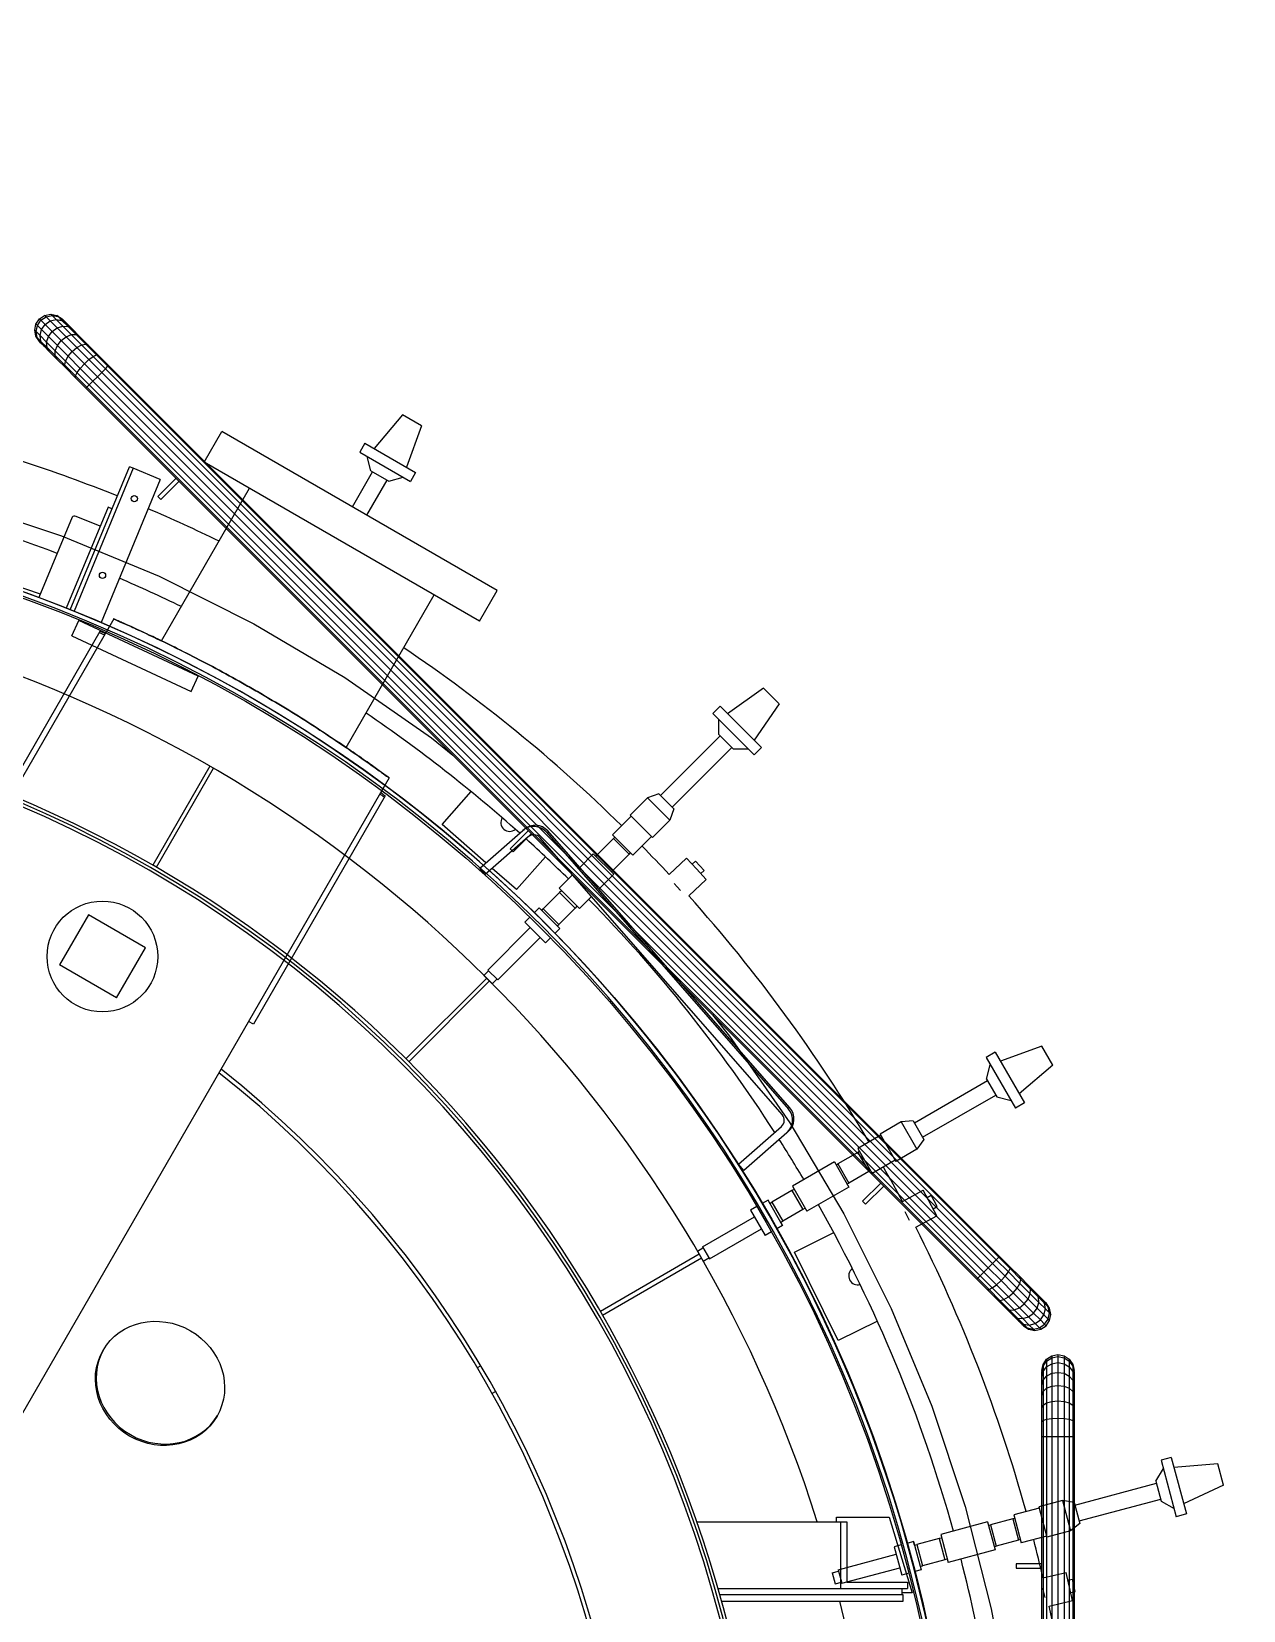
# Model space of a CAD drawing. Header units: metres. Extents: x 0 to 63075, y 0 to 44550.
# Drawn here: x 54203 to 54479.5, y 41718.5 to 42078.6 of the extents above; entities that cross this region are included whole.
import ezdxf

# ---------------------------------------------------------------- set-up
doc = ezdxf.new("R2010")
doc.units = ezdxf.units.M
doc.header["$LTSCALE"] = 75
for name, color, linetype in [('GSB', 7, 'Continuous'), ('ML6', 1, 'Continuous'), ('SDM', 7, 'Continuous'), ('SL1', 8, 'Continuous')]:
    doc.layers.add(name, color=color, linetype=linetype)
doc.styles.add('ROMANS', font='ROMANS.SHX')
doc.dimstyles.new('75___1-75', dxfattribs={"dimscale": 75, "dimtxt": 2.5, "dimasz": 2, "dimexe": 1.5, "dimexo": 1, "dimgap": 0.5, "dimtad": 1, "dimdec": 0, "dimzin": 12, "dimtxsty": 'ROMANS', "dimcen": 0, "dimclrd": 256, "dimclre": 256, "dimclrt": 3, "dimazin": 3, "dimtfac": 1, "dimtdec": 0, "dimtmove": 0, "dimatfit": 0, "dimfxl": 1, "dimlwd": -1, "dimlwe": -1, "dimarcsym": 0})

# ---------------------------------------------------------------- blocks, each defined once
blk = doc.blocks.new('A$C6bae614f')
at = {"layer": 'SL1'}
for p, q in [((375115.9, 54573.8), (375117.7, 54583.1)), ((375117.7, 54583.1), (375123, 54591)), ((375119.9, 54581), (375117.7, 54583.1)), ((375117.9, 54571.7), (375119.9, 54581)), ((375119.9, 54581), (375125.2, 54588.8)), ((375126.3, 54574.6), (375119.9, 54581)), ((375123, 54591), (375130.9, 54596.3)), ((375125.2, 54588.8), (375123, 54591)), ((375125.2, 54588.8), (375133.1, 54594.2)), ((375125.2, 54588.8), (375142.2, 54571.9)), ((375126.3, 54574.6), (375131.7, 54582.3)), ((375130.9, 54596.3), (375140.3, 54598.2)), ((375133.1, 54594.2), (375130.9, 54596.3)), ((375131.7, 54582.3), (375139.5, 54587.8)), ((375133.1, 54594.2), (375142.3, 54596.1)), ((375133.1, 54594.2), (375139.5, 54587.8)), ((375139.5, 54587.8), (375148.5, 54590)), ((375139.5, 54587.8), (375163.6, 54563.7)), ((375140.3, 54598.2), (375149.6, 54596.3)), ((375142.3, 54596.1), (375140.3, 54598.2)), ((375142.3, 54596.1), (375151.5, 54594.4)), ((375142.3, 54596.1), (375148.5, 54590)), ((375148.5, 54590), (375157.3, 54588.7)), ((375148.5, 54590), (375158.4, 54580.1)), ((375149.6, 54596.3), (375157.5, 54591)), ((375151.5, 54594.4), (375149.6, 54596.3)), ((375151.5, 54594.4), (375159.3, 54589.3)), ((375151.5, 54594.4), (375157.3, 54588.7)), ((375157.3, 54588.7), (375164.5, 54584)), ((375157.3, 54588.7), (375166.5, 54579.5)), ((375157.5, 54591), (375164.5, 54584)), ((375164.5, 54584), (375172.9, 54575.6)), ((375117.7, 54564.5), (375115.9, 54573.8)), ((375115.9, 54573.8), (375124.1, 54565.6)), ((375123, 54556.5), (375117.7, 54564.5)), ((375125.4, 54556.8), (375117.7, 54564.5)), ((375119.7, 54562.5), (375117.9, 54571.7)), ((375124.8, 54554.8), (375119.7, 54562.5)), ((375124.1, 54565.6), (375126.3, 54574.6)), ((375125.4, 54556.8), (375124.1, 54565.6)), ((375124.1, 54565.6), (375134, 54555.7)), ((375136.6, 54564.2), (375126.3, 54574.6)), ((375134, 54555.7), (375136.6, 54564.2)), ((375136.6, 54564.2), (375142.2, 54571.9)), ((375166.8, 54534.1), (375136.6, 54564.2)), ((375142.2, 54571.9), (375149.8, 54577.4)), ((375142.2, 54571.9), (375191.4, 54522.7)), ((375149.8, 54577.4), (375158.4, 54580.1)), ((375150.4, 54550.5), (375156.1, 54557.9)), ((375156.1, 54557.9), (375163.6, 54563.7)), ((375158.4, 54580.1), (375204.7, 54533.7)), ((375158.4, 54580.1), (375166.5, 54579.5)), ((375163.6, 54563.7), (375171.5, 54567)), ((375163.6, 54563.7), (375180, 54547.3)), ((375166.5, 54579.5), (375209.7, 54536.2)), ((375166.5, 54579.5), (375172.9, 54575.6)), ((375171.5, 54567), (375178.7, 54567.2)), ((375172.9, 54575.6), (375184.1, 54564.4)), ((375178.7, 54567.2), (375184.1, 54564.4)), ((375184.1, 54564.4), (376581.6, 53166.9)), ((375123, 54556.5), (375124.8, 54554.8)), ((375124.8, 54554.8), (375130, 54549.5)), ((375130, 54549.5), (375125.4, 54556.8)), ((375125.4, 54556.8), (375134.6, 54547.6)), ((375130, 54549.5), (375138.4, 54541.1)), ((375134, 54555.7), (375147.1, 54542.6)), ((375134.6, 54547.6), (375134, 54555.7)), ((375134.6, 54547.6), (375146.8, 54535.3)), ((375138.4, 54541.1), (375134.6, 54547.6)), ((375138.4, 54541.1), (375149.6, 54529.9)), ((375146.8, 54535.3), (375147.1, 54542.6)), ((375146.8, 54535.3), (375177.8, 54504.3)), ((375149.6, 54529.9), (375146.8, 54535.3)), ((375147.1, 54542.6), (375150.4, 54550.5)), ((375147.1, 54542.6), (375198.8, 54490.9)), ((375162.8, 54526.9), (375166.8, 54534.1)), ((375166.8, 54534.1), (375172.8, 54541.2)), ((375185.1, 54515.8), (375166.8, 54534.1)), ((375172.8, 54541.2), (375180, 54547.3)), ((375180, 54547.3), (375187.2, 54551.3)), ((375180, 54547.3), (375198.3, 54529)), ((375187.2, 54551.3), (375193.4, 54552.6)), ((375193.4, 54552.6), (375197.6, 54551)), ((375198.3, 54529), (375204.7, 54533.7)), ((375204.7, 54533.7), (375209.7, 54536.2)), ((375204.7, 54533.7), (376576.5, 53161.8)), ((375209.7, 54536.2), (375212.5, 54536.1)), ((375209.7, 54536.2), (375226.9, 54519)), ((375149.6, 54529.9), (375163, 54516.5)), ((375161.5, 54520.7), (375162.8, 54526.9)), ((375163, 54516.5), (375161.5, 54520.7)), ((375163, 54516.5), (375178, 54501.6)), ((375177.8, 54504.3), (375180.3, 54509.3)), ((375180.3, 54509.3), (375185.1, 54515.8)), ((375185.1, 54515.8), (375191.4, 54522.7)), ((375185.1, 54515.8), (375204.4, 54496.5)), ((375191.4, 54522.7), (375198.3, 54529)), ((375191.4, 54522.7), (375211, 54503.1)), ((375198.3, 54529), (375217.6, 54509.7)), ((375211, 54503.1), (375223.2, 54515.3)), ((375217.6, 54509.7), (376570.9, 53156.2)), ((375223.2, 54515.3), (375226.9, 54519)), ((375226.9, 54519), (375228.2, 54520.3)), ((375226.9, 54519), (376580.3, 53165.6)), ((375178, 54501.6), (375177.8, 54504.3)), ((375177.8, 54504.3), (375195, 54487.1)), ((375178, 54501.6), (375193.7, 54485.8)), ((375193.7, 54485.8), (375195, 54487.1)), ((376547.1, 53132.4), (375193.7, 54485.8)), ((375195, 54487.1), (375198.8, 54490.9)), ((375195, 54487.1), (376548.4, 53133.7)), ((375198.8, 54490.9), (375204.4, 54496.5)), ((375198.8, 54490.9), (376552.1, 53137.4)), ((375204.4, 54496.5), (375211, 54503.1)), ((375204.4, 54496.5), (376557.7, 53143)), ((375211, 54503.1), (376564.3, 53149.6)), ((375674.4, 54445.4), (375631.4, 54394.1)), ((375703.5, 54428.6), (375674.4, 54445.4)), ((375373.5, 54373.5), (375400.2, 54419.8)), ((375818.5, 54178.3), (375400.2, 54419.8)), ((375703.5, 54428.6), (375680.6, 54365.7)), ((375617.5, 54402.1), (375609.6, 54388.4)), ((375617.5, 54402.1), (375694.5, 54357.7)), ((375169.7, 54149.1), (375259.7, 54366.4)), ((375265.5, 54364), (375259.7, 54366.4)), ((375791.8, 54132), (375373.5, 54373.5)), ((375609.6, 54388.4), (375686.6, 54343.9)), ((375626.7, 54360.1), (375620.8, 54381.9)), ((375265.5, 54364), (375175.6, 54146.8)), ((375306.6, 54346.9), (375216.7, 54129.8)), ((375306.6, 54346.9), (375265.5, 54364)), ((375330.7, 54348.9), (375303, 54321.2)), ((375307.5, 54316.8), (375335.1, 54344.4)), ((375598.4, 54305.3), (375629.1, 54358.7)), ((375620.2, 54292.7), (375651.1, 54346)), ((375626.7, 54360.1), (375653.6, 54344.6)), ((375653.6, 54344.6), (375675.4, 54350.4)), ((375694.5, 54357.7), (375686.6, 54343.9)), ((375303, 54321.2), (375307.5, 54316.8)), ((375308.4, 54101.9), (375442.3, 54333.8)), ((375004.3, 54312.1), (375156.7, 54261.4)), ((375227.3, 54304.9), (375163.8, 54151.5)), ((375233.2, 54302.5), (375227.3, 54304.9)), ((375172.9, 54289.6), (375122.3, 54167.5)), ((375215.3, 54275.9), (375178.9, 54291)), ((375156.7, 54261.4), (375305.1, 54199.9)), ((375124.6, 54173), (374992.1, 54218)), ((375305.1, 54199.9), (375448.7, 54128)), ((375791.8, 54132), (375818.5, 54178.3)), ((375169.7, 54149.3), (375175.6, 54146.8)), ((375589, 53939.9), (375722.9, 54171.8)), ((375235.9, 54135.2), (373486.8, 51105.9)), ((375172.4, 54109.7), (375183.1, 54132.7)), ((375175.6, 54146.8), (375216.7, 54129.8)), ((375364.4, 54048.2), (375183.1, 54132.7)), ((375448.7, 54128), (375586.9, 54046)), ((375015, 53769.6), (375215.2, 54116.4)), ((375172.4, 54109.7), (375353.7, 54025.2)), ((375353.7, 54025.2), (375364.4, 54048.2)), ((375586.9, 54046), (375718.8, 53954.4)), ((376223.2, 54029.8), (376168.4, 53991.3)), ((376247, 54006), (376223.2, 54029.8)), ((376247, 54006), (376208.6, 53951.2)), ((376157.1, 54002.7), (376145.9, 53991.5)), ((376145.9, 53991.5), (376208.7, 53928.6)), ((376155, 53959.8), (376155, 53982.3)), ((376157.1, 54002.7), (376188.5, 53971.3)), ((376066.6, 53867), (376157.1, 53957.8)), ((376155, 53959.8), (376177, 53937.8)), ((376188.5, 53971.3), (376219.9, 53939.8)), ((375718.8, 53954.4), (375751.3, 53928.2)), ((376084.2, 53849.4), (376175, 53939.8)), ((376177, 53937.8), (376199.6, 53937.8)), ((376219.9, 53939.8), (376208.7, 53928.6)), ((375381.9, 53911.5), (375295.2, 53761.3)), ((375654.2, 53893.7), (373905.1, 50864.4)), ((375300.7, 53758.1), (375387.4, 53908.3)), ((375648.2, 53866.4), (375448, 53519.6)), ((375734.9, 53822.9), (375778.8, 53872.9)), ((376046.8, 53863.3), (376020.5, 53837.1)), ((376063.9, 53869.7), (376046.8, 53863.3)), ((376046.8, 53863.3), (376080.5, 53829.5)), ((376063.9, 53869.7), (376087, 53846.6)), ((376087, 53846.6), (376080.5, 53829.5)), ((375801.3, 53764.7), (375734.9, 53822.9)), ((375791.9, 53756.5), (375857.3, 53813.7)), ((375865.9, 53813.6), (375838.3, 53785.9)), ((375857.3, 53813.7), (375859.5, 53815.5)), ((376021.9, 53835.8), (375993.5, 53807.4)), ((376020.5, 53837.1), (376037.4, 53820.2)), ((376037.4, 53820.2), (376054.3, 53803.3)), ((376080.5, 53829.5), (376054.3, 53803.3)), ((375865.7, 53804.1), (375800.3, 53746.9)), ((375842.8, 53781.5), (375870.4, 53809.1)), ((376251.5, 53382.3), (375883.6, 53802.9)), ((375893.2, 53811.3), (376261, 53390.6)), ((376263.1, 53392.5), (375895.3, 53813.1)), ((375995.1, 53801.5), (375970.4, 53776.7)), ((375993.5, 53807.4), (376024.6, 53776.3)), ((375997.4, 53803.5), (375995.1, 53801.5)), ((375995.1, 53801.5), (376018.7, 53777.9)), ((376053, 53804.6), (376024.6, 53776.3)), ((375838.3, 53785.9), (375842.8, 53781.5)), ((375891.6, 53774), (375847.7, 53724)), ((375964.5, 53778.4), (375943.8, 53757.7)), ((375964.5, 53778.4), (375995.6, 53747.3)), ((375968.4, 53774.5), (375970.4, 53776.7)), ((375970.4, 53776.7), (375982.2, 53764.9)), ((376018.7, 53777.9), (375994, 53753.1)), ((376020.7, 53780.2), (376018.7, 53777.9)), ((376079.7, 53747.1), (376106, 53771.7)), ((376121, 53755.6), (376106, 53771.7)), ((376114.4, 53762.7), (376119.5, 53767.4)), ((376126.1, 53760.4), (376119.5, 53767.4)), ((375800.3, 53746.9), (375791.9, 53756.5)), ((375847.7, 53724), (375810.9, 53756.2)), ((375932.8, 53746.7), (375912.4, 53726.3)), ((375995.6, 53747.3), (375972.8, 53724.5)), ((375982.2, 53764.9), (375994, 53753.1)), ((375991.7, 53751.2), (375994, 53753.1)), ((376136, 53739.5), (376121, 53755.6)), ((376132.7, 53753.3), (376126.1, 53760.4)), ((376127.6, 53748.5), (376132.7, 53753.3)), ((375913.2, 53719.6), (375888.4, 53694.8)), ((375912.4, 53726.3), (375943.5, 53695.2)), ((375916.3, 53722.4), (375913.2, 53719.6)), ((375913.2, 53719.6), (375925, 53707.8)), ((376087.2, 53733.2), (376091.8, 53728.3)), ((376091.8, 53728.3), (376097.1, 53722.5)), ((376109.4, 53714.7), (376136, 53739.5)), ((375882, 53696.3), (375874.9, 53689.1)), ((375882, 53696.3), (375874.9, 53689.1)), ((375913.5, 53664.8), (375882, 53696.3)), ((375886.1, 53692.2), (375882, 53696.3)), ((375886.1, 53692.2), (375888.4, 53694.8)), ((375888.4, 53694.8), (375912.1, 53671.2)), ((375936.8, 53696), (375912.1, 53671.2)), ((375925, 53707.8), (375936.8, 53696)), ((375939.6, 53699.1), (375936.8, 53696)), ((375961.8, 53713.5), (375943.5, 53695.2)), ((375197.4, 53685.5), (375153.7, 53609.9)), ((375284, 53635.5), (375197.4, 53685.5)), ((375868.2, 53682.4), (375860.5, 53674.7)), ((375868.2, 53682.4), (375860.5, 53674.7)), ((375860.5, 53674.7), (375891.9, 53643.2)), ((375909.4, 53668.9), (375912.1, 53671.2)), ((375804.1, 53601.9), (375868.7, 53666.5)), ((375819.2, 53586.9), (375883.7, 53651.4)), ((375899.6, 53650.9), (375891.9, 53643.2)), ((375899.6, 53650.9), (375891.9, 53643.2)), ((375913.5, 53664.8), (375906.3, 53657.7)), ((375913.5, 53664.8), (375906.3, 53657.7)), ((375909.4, 53668.9), (375913.5, 53664.8)), ((375240.3, 53559.9), (375284, 53635.5)), ((375240.3, 53559.9), (375153.7, 53609.9)), ((375798.4, 53593.5), (375805.4, 53600.6)), ((375804.1, 53601.9), (375819.2, 53586.9)), ((375802.5, 53589.8), (375679.8, 53467.1)), ((375684.3, 53462.6), (375807, 53585.3)), ((375798.4, 53593.5), (375810.7, 53581.2)), ((375810.7, 53581.2), (375817.8, 53588.2)), ((376145.5, 53534), (376171.6, 53501.6)), ((375448, 53519.6), (375440.6, 53523.8)), ((376171.6, 53501.6), (376263.2, 53369.6)), ((376645.8, 53486.3), (376582.9, 53463.3)), ((376662.6, 53457.2), (376645.8, 53486.3)), ((376574.9, 53477.2), (376561.2, 53469.3)), ((376561.2, 53469.3), (376605.6, 53392.3)), ((376561.8, 53436.3), (376567.6, 53458.1)), ((376574.9, 53477.2), (376619.3, 53400.2)), ((376662.6, 53457.2), (376611.3, 53414.1)), ((376452.4, 53369.6), (376563.2, 53433.9)), ((376561.8, 53436.3), (376577.3, 53409.4)), ((376464.8, 53348), (376575.9, 53411.9)), ((376577.3, 53409.4), (376599.1, 53403.6)), ((376619.3, 53400.2), (376605.6, 53392.3)), ((376184.9, 53307.2), (376250.3, 53364.4)), ((376263.2, 53369.6), (376345.2, 53231.5)), ((376432.2, 53371.1), (376400.1, 53352.6)), ((376450.4, 53372.9), (376432.2, 53371.1)), ((376432.2, 53371.1), (376456.1, 53329.8)), ((376450.4, 53372.9), (376466.8, 53344.7)), ((376258.6, 53354.8), (376193.2, 53297.6)), ((376260.7, 53356.6), (376258.6, 53354.8)), ((376401.1, 53351), (376366.3, 53330.9)), ((376400.1, 53352.6), (376424, 53311.2)), ((376466.8, 53344.7), (376456.1, 53329.8)), ((376330.8, 53310.4), (376267, 53273.6)), ((376330.8, 53310.4), (376352.8, 53272.3)), ((376366.4, 53324.8), (376336, 53307.3)), ((376366.3, 53330.9), (376388.3, 53292.8)), ((376369.1, 53326.1), (376366.4, 53324.8)), ((376366.4, 53324.8), (376383.1, 53295.9)), ((376423.1, 53312.9), (376388.3, 53292.8)), ((376456.1, 53329.8), (376424, 53311.2)), ((376193.2, 53297.6), (376184.9, 53307.2)), ((376333.5, 53305.6), (376336, 53307.3)), ((376336, 53307.3), (376352.7, 53278.4)), ((376383.1, 53295.9), (376352.7, 53278.4)), ((376385.5, 53297.6), (376383.1, 53295.9)), ((376266, 53266.9), (376235.7, 53249.4)), ((376269.8, 53268.8), (376266, 53266.9)), ((376266, 53266.9), (376282.7, 53238)), ((376267, 53273.6), (376289, 53235.5)), ((376352.8, 53272.3), (376289, 53235.5)), ((376350, 53277.1), (376352.7, 53278.4)), ((376401.2, 53278.3), (376373.5, 53250.7)), ((376378, 53246.2), (376405.7, 53273.8)), ((376434, 53250.4), (376465.7, 53267.3)), ((376486.4, 53228.5), (376465.7, 53267.3)), ((376212.9, 53242.6), (376203.5, 53237.2)), ((376212.9, 53242.6), (376203.5, 53237.2)), ((376229.9, 53252.4), (376221.1, 53247.4)), ((376229.9, 53252.4), (376221.1, 53247.4)), ((376252.1, 53213.9), (376229.9, 53252.4)), ((376232.8, 53247.5), (376229.9, 53252.4)), ((376232.8, 53247.5), (376235.7, 53249.4)), ((376235.7, 53249.4), (376252.4, 53220.5)), ((376286.2, 53240.2), (376282.7, 53238)), ((376373.5, 53250.7), (376378, 53246.2)), ((376471.5, 53256.4), (376477.7, 53259.7)), ((376486.8, 53242.6), (376477.7, 53259.7)), ((376480.6, 53239.4), (376486.8, 53242.6)), ((376130.2, 53181.5), (376209.3, 53227.2)), ((376203.5, 53237.2), (376225.7, 53198.7)), ((376249.3, 53218.9), (376252.4, 53220.5)), ((376249.3, 53218.9), (376252.1, 53213.9)), ((376282.7, 53238), (376252.4, 53220.5)), ((376345.2, 53231.5), (376417.1, 53087.9)), ((376437.6, 53235), (376444.5, 53222.2)), ((376454.3, 53211.4), (376486.4, 53228.5)), ((376140.8, 53163), (376219.9, 53208.7)), ((376235.2, 53204.1), (376225.7, 53198.7)), ((376235.2, 53204.1), (376225.7, 53198.7)), ((376252.1, 53213.9), (376243.4, 53208.9)), ((376252.1, 53213.9), (376243.4, 53208.9)), ((376270, 53173.6), (376329.7, 53203)), ((376125.5, 53170.2), (375975.3, 53083.4)), ((376122.5, 53174.8), (376131.1, 53179.8)), ((376122.5, 53174.8), (376131.2, 53159.7)), ((376130.2, 53181.5), (376140.8, 53163)), ((376336.3, 53039), (376270, 53173.6)), ((376580.3, 53165.6), (376581.6, 53166.9)), ((376597.3, 53151.2), (376581.6, 53166.9)), ((375978.5, 53077.9), (376128.7, 53164.7)), ((376131.2, 53159.7), (376139.9, 53164.7)), ((376548.4, 53133.7), (376557.7, 53143)), ((376557.7, 53143), (376564.3, 53149.6)), ((376577, 53123.8), (376557.7, 53143)), ((376564.3, 53149.6), (376580.3, 53165.6)), ((376583.9, 53130.1), (376564.3, 53149.6)), ((376590.2, 53137), (376570.9, 53156.2)), ((376595, 53143.4), (376576.5, 53161.8)), ((376597.5, 53148.4), (376580.3, 53165.6)), ((376590.2, 53137), (376595, 53143.4)), ((376595, 53143.4), (376597.5, 53148.4)), ((376595, 53143.4), (376612.5, 53125.9)), ((376597.5, 53148.4), (376597.3, 53151.2)), ((376597.3, 53151.2), (376612.3, 53136.2)), ((376597.5, 53148.4), (376613.8, 53132)), ((376547.1, 53132.4), (376548.4, 53133.7)), ((376547.1, 53132.4), (376562.8, 53116.6)), ((376565.6, 53116.5), (376548.4, 53133.7)), ((376570.6, 53119), (376552.1, 53137.4)), ((376565.6, 53116.5), (376570.6, 53119)), ((376570.6, 53119), (376577, 53123.8)), ((376570.6, 53119), (376588.1, 53101.5)), ((376577, 53123.8), (376583.9, 53130.1)), ((376595.3, 53105.4), (376577, 53123.8)), ((376583.9, 53130.1), (376590.2, 53137)), ((376583.9, 53130.1), (376602.5, 53111.5)), ((376590.2, 53137), (376625, 53102.2)), ((376602.5, 53111.5), (376608.5, 53118.6)), ((376608.5, 53118.6), (376612.5, 53125.9)), ((376613.8, 53132), (376612.3, 53136.2)), ((376612.3, 53136.2), (376625.7, 53122.8)), ((376612.5, 53125.9), (376613.8, 53132)), ((376612.5, 53125.9), (376628.2, 53110.1)), ((376613.8, 53132), (376649.9, 53095.9)), ((376628.5, 53117.4), (376625.7, 53122.8)), ((376625.7, 53122.8), (376636.9, 53111.6)), ((376562.8, 53116.6), (376565.6, 53116.5)), ((376562.8, 53116.6), (376577.8, 53101.7)), ((376565.6, 53116.5), (376581.9, 53100.2)), ((376577.8, 53101.7), (376581.9, 53100.2)), ((376577.8, 53101.7), (376591.2, 53088.3)), ((376581.9, 53100.2), (376588.1, 53101.5)), ((376581.9, 53100.2), (376618, 53064)), ((376588.1, 53101.5), (376595.3, 53105.4)), ((376588.1, 53101.5), (376617, 53072.6)), ((376595.3, 53105.4), (376602.5, 53111.5)), ((376625.5, 53075.3), (376595.3, 53105.4)), ((376602.5, 53111.5), (376619.2, 53094.8)), ((376611.8, 53089), (376619.2, 53094.8)), ((376619.2, 53094.8), (376625, 53102.2)), ((376619.2, 53094.8), (376633.1, 53080.9)), ((376625, 53102.2), (376628.2, 53110.1)), ((376625, 53102.2), (376655.4, 53071.8)), ((376628.2, 53110.1), (376628.5, 53117.4)), ((376628.2, 53110.1), (376641.4, 53097)), ((376636.9, 53111.6), (376650.5, 53097.9)), ((376640.7, 53105.1), (376636.9, 53111.6)), ((376638.7, 53088.5), (376641.4, 53097)), ((376641.4, 53097), (376640.7, 53105.1)), ((376641.4, 53097), (376651.2, 53087.1)), ((376649.9, 53095.9), (376645.3, 53103.2)), ((376651.2, 53087.1), (376649.9, 53095.9)), ((376649.9, 53095.9), (376655.6, 53090.2)), ((376655.6, 53090.2), (376650.5, 53097.9)), ((376650.5, 53097.9), (376652.3, 53096.2)), ((376657.6, 53088.3), (376652.3, 53096.2)), ((376417.1, 53087.9), (376478.5, 52939.5)), ((376591.2, 53088.3), (376596.6, 53085.5)), ((376591.2, 53088.3), (376610.8, 53068.7)), ((376596.6, 53085.5), (376603.8, 53085.7)), ((376602.4, 53077.1), (376608.8, 53073.2)), ((376603.8, 53085.7), (376611.8, 53089)), ((376608.8, 53073.2), (376617, 53072.6)), ((376617, 53072.6), (376625.5, 53075.3)), ((376617, 53072.6), (376626.8, 53062.7)), ((376625.5, 53075.3), (376633.1, 53080.9)), ((376635.8, 53065), (376625.5, 53075.3)), ((376633.1, 53080.9), (376638.7, 53088.5)), ((376633.1, 53080.9), (376643.6, 53070.4)), ((376635.8, 53065), (376643.6, 53070.4)), ((376643.6, 53070.4), (376649, 53078.2)), ((376643.6, 53070.4), (376650.1, 53063.9)), ((376649, 53078.2), (376651.2, 53087.1)), ((376650.1, 53063.9), (376655.4, 53071.8)), ((376651.2, 53087.1), (376657.4, 53081)), ((376655.4, 53071.8), (376657.4, 53081)), ((376655.4, 53071.8), (376657.6, 53069.6)), ((376657.4, 53081), (376655.6, 53090.2)), ((376655.6, 53090.2), (376657.6, 53088.3)), ((376657.4, 53081), (376659.4, 53078.9)), ((376659.4, 53078.9), (376657.6, 53088.3)), ((376657.6, 53069.6), (376659.4, 53078.9)), ((376396, 53068.5), (376336.3, 53039)), ((376610.8, 53068.7), (376616, 53063.4)), ((376610.8, 53068.7), (376618, 53064)), ((376616, 53063.4), (376623.8, 53058.3)), ((376616, 53063.4), (376617.8, 53061.7)), ((376617.8, 53061.7), (376625.7, 53056.4)), ((376618, 53064), (376626.8, 53062.7)), ((376618, 53064), (376623.8, 53058.3)), ((376623.8, 53058.3), (376633, 53056.6)), ((376623.8, 53058.3), (376625.7, 53056.4)), ((376625.7, 53056.4), (376635, 53054.5)), ((376626.8, 53062.7), (376635.8, 53065)), ((376626.8, 53062.7), (376633, 53056.6)), ((376633, 53056.6), (376642.2, 53058.6)), ((376633, 53056.6), (376635, 53054.5)), ((376635, 53054.5), (376644.4, 53056.4)), ((376644.4, 53056.4), (376635.8, 53065)), ((376642.2, 53058.6), (376650.1, 53063.9)), ((376644.4, 53056.4), (376652.3, 53061.7)), ((376650.1, 53063.9), (376652.3, 53061.7)), ((376652.3, 53061.7), (376657.6, 53069.6)), ((375793.5, 53000.8), (375788, 52997.6)), ((376646, 52993.6), (376647.8, 53002.9)), ((376646, 52991.1), (376647.8, 53000.2)), ((376647.8, 53002.9), (376647.8, 51816.8)), ((376647.8, 53002.9), (376653.1, 53010.8)), ((376647.8, 53000.2), (376653.1, 53007.9)), ((376647.8, 52992.1), (376653.1, 52999.2)), ((376653.1, 53010.8), (376661.1, 53016.1)), ((376653.1, 53007.9), (376661.1, 53013)), ((376653.1, 53010.8), (376653.1, 51816.8)), ((376653.1, 52999.2), (376661.1, 53004)), ((376661.1, 53016.1), (376661, 51816.8)), ((376661.1, 53016.1), (376670.4, 53018)), ((376661.1, 53013), (376670.4, 53014.8)), ((376661.1, 53004), (376670.4, 53005.6)), ((376670.4, 53018), (376679.7, 53016.1)), ((376670.4, 53018), (376670.4, 51816.8)), ((376670.4, 53014.8), (376679.7, 53013)), ((376670.4, 53005.6), (376679.7, 53004)), ((376679.7, 53016.1), (376687.6, 53010.8)), ((376679.7, 53016.1), (376679.7, 51816.8)), ((376679.7, 53013), (376687.6, 53007.9)), ((376679.7, 53004), (376687.6, 52999.2)), ((376687.6, 53010.8), (376692.9, 53002.9)), ((376687.6, 53007.9), (376687.6, 53010.8)), ((376687.6, 53007.9), (376692.9, 53000.2)), ((376687.6, 53007.9), (376687.6, 51816.8)), ((376687.6, 52999.2), (376692.9, 52992.1)), ((376692.9, 53002.9), (376694.8, 52993.6)), ((376692.9, 53000.2), (376692.9, 53002.9)), ((376692.9, 53000.2), (376692.9, 51816.8)), ((376692.9, 53000.2), (376694.8, 52991.1)), ((376646, 52993.6), (376646, 52991.1)), ((376646, 52983.7), (376647.8, 52992.1)), ((376646, 51816.8), (376646, 52991.1)), ((376646, 52971.8), (376647.8, 52979.1)), ((376647.8, 52979.1), (376653.1, 52985.2)), ((376653.1, 52985.2), (376661.1, 52989.4)), ((376661.1, 52989.4), (376670.4, 52990.8)), ((376670.4, 52990.8), (376679.7, 52989.4)), ((376679.7, 52989.4), (376687.6, 52985.2)), ((376687.6, 52985.2), (376692.9, 52979.1)), ((376692.9, 52992.1), (376694.8, 52983.7)), ((376692.9, 52979.1), (376694.8, 52971.8)), ((376694.8, 52991.1), (376694.8, 52993.6)), ((376694.8, 52991.1), (376694.8, 51816.8)), ((375810.5, 52958.6), (375816, 52961.8)), ((376646, 52955.9), (376647.8, 52961.7)), ((376647.8, 52961.7), (376653.1, 52966.7)), ((376653.1, 52966.7), (376661.1, 52970)), ((376661.1, 52970), (376670.4, 52971.1)), ((376670.4, 52971.1), (376679.7, 52970)), ((376679.7, 52970), (376687.6, 52966.7)), ((376687.6, 52966.7), (376692.9, 52961.7)), ((376692.9, 52961.7), (376694.8, 52955.9)), ((376478.5, 52939.5), (376529.2, 52787.1)), ((376646, 52937), (376647.8, 52941)), ((376647.8, 52941), (376653.1, 52944.4)), ((376653.1, 52944.4), (376661.1, 52946.7)), ((376661.1, 52946.7), (376670.4, 52947.5)), ((376670.4, 52947.5), (376679.7, 52946.7)), ((376679.7, 52946.7), (376687.6, 52944.4)), ((376687.6, 52944.4), (376692.9, 52941)), ((376692.9, 52941), (376694.8, 52937)), ((376646, 52915.8), (376647.8, 52917.9)), ((376647.8, 52917.9), (376653.1, 52919.7)), ((376653.1, 52919.7), (376661.1, 52920.8)), ((376661.1, 52920.8), (376670.4, 52921.2)), ((376670.4, 52921.2), (376679.7, 52920.8)), ((376679.7, 52920.8), (376687.6, 52919.7)), ((376687.6, 52919.7), (376692.9, 52917.9)), ((376692.9, 52917.9), (376694.8, 52915.8)), ((376646, 52893.6), (376694.8, 52893.6)), ((376842.4, 52861.6), (376827.1, 52857.5)), ((376827.1, 52857.5), (376850.1, 52771.6)), ((376842.4, 52861.6), (376865.4, 52775.7)), ((376819.2, 52825.4), (376830.5, 52844.9)), ((376913.3, 52851.9), (376846.6, 52846.1)), ((376922, 52819.5), (376913.3, 52851.9)), ((376696.2, 52789.3), (376819.9, 52822.7)), ((376819.2, 52825.4), (376827.3, 52795.4)), ((376922, 52819.5), (376861.3, 52791.2)), ((376529.2, 52787.1), (376569, 52631.4)), ((376641.9, 52784.6), (376603.1, 52774.2)), ((376677.2, 52796), (376641.4, 52786.4)), ((376641.4, 52786.4), (376653.7, 52740.3)), ((376677.2, 52796), (376689.6, 52749.9)), ((376695.2, 52793), (376677.2, 52796)), ((376695.2, 52793), (376703.7, 52761.5)), ((376702.7, 52765.2), (376826.5, 52798.1)), ((376827.3, 52795.4), (376846.8, 52784.1)), ((376121.9, 52764), (376349.6, 52764)), ((376333.7, 52771.1), (376413.7, 52771.1)), ((376333.7, 52764), (376333.7, 52771.1)), ((376340, 52764), (376340, 52662.4)), ((376349.6, 52764), (376349.6, 52672)), ((376413.7, 52771.1), (376448.7, 52656.1)), ((376563.5, 52763.6), (376492.3, 52744.5)), ((376563.5, 52763.6), (376574.9, 52721.1)), ((376564.9, 52758.3), (376567.8, 52759.2)), ((376601.6, 52768.3), (376567.8, 52759.2)), ((376567.8, 52759.2), (376576.4, 52727)), ((376604.5, 52768.9), (376601.6, 52768.3)), ((376601.6, 52768.3), (376610.2, 52736)), ((376603.1, 52774.2), (376614.5, 52731.7)), ((376703.7, 52761.5), (376689.6, 52749.9)), ((376865.4, 52775.7), (376850.1, 52771.6)), ((376489.7, 52738.3), (376455.8, 52729.3)), ((376493.8, 52739.2), (376489.7, 52738.3)), ((376489.7, 52738.3), (376498.3, 52706.1)), ((376492.3, 52744.5), (376503.7, 52702)), ((376610.2, 52736), (376576.4, 52727)), ((376613.1, 52737), (376610.2, 52736)), ((376653.3, 52742.1), (376614.5, 52731.7)), ((376689.6, 52749.9), (376653.7, 52740.3)), ((376336.4, 52691), (376424.6, 52714.6)), ((376432.1, 52728.6), (376421.6, 52725.8)), ((376432.1, 52728.6), (376421.6, 52725.8)), ((376421.6, 52725.8), (376433.1, 52682.8)), ((376451, 52733.7), (376441.3, 52731.1)), ((376451, 52733.7), (376441.3, 52731.1)), ((376451, 52733.7), (376462.5, 52690.7)), ((376452.5, 52728.2), (376451, 52733.7)), ((376452.5, 52728.2), (376455.8, 52729.3)), ((376455.8, 52729.3), (376464.5, 52697)), ((376574.9, 52721.1), (376503.7, 52702)), ((376573.5, 52726.4), (376576.4, 52727)), ((376327.2, 52686.5), (376336.8, 52689.1)), ((376327.2, 52686.5), (376331.7, 52669.7)), ((376336.4, 52691), (376341.9, 52670.4)), ((376341.9, 52670.4), (376430.1, 52694)), ((376462.5, 52690.7), (376452.8, 52688.1)), ((376462.5, 52690.7), (376452.8, 52688.1)), ((376461.1, 52696.3), (376464.5, 52697)), ((376461.1, 52696.3), (376462.5, 52690.7)), ((376498.3, 52706.1), (376464.5, 52697)), ((376502.3, 52707.3), (376498.3, 52706.1)), ((376606.9, 52699.9), (376606.9, 52693.6)), ((376646, 52699.9), (376606.9, 52699.9)), ((376606.9, 52693.6), (376646, 52693.6)), ((376647.6, 52678.9), (376682.7, 52687)), ((376692.6, 52644.2), (376682.7, 52687)), ((376154.1, 52662.4), (376441.6, 52662.4)), ((376331.7, 52669.7), (376341.4, 52672.2)), ((376349.6, 52672), (376441.6, 52672)), ((376433, 52662.4), (376433, 52652.9)), ((376443.6, 52685.7), (376433.1, 52682.8)), ((376443.6, 52685.7), (376433.1, 52682.8)), ((376441.6, 52672), (376441.6, 52662.4)), ((376647.1, 52663.1), (376650.4, 52648.9)), ((376685.4, 52675), (376692.3, 52676.6)), ((376694.4, 52667.2), (376692.3, 52676.6)), ((376696.6, 52657.8), (376694.4, 52667.2)), ((376435.4, 52652.9), (376156.8, 52652.9)), ((376159.4, 52643.4), (376435.4, 52643.4)), ((376448.7, 52656.1), (376433, 52656.1)), ((376435.4, 52643.4), (376435.4, 52652.9)), ((376657.1, 52635.9), (376692.6, 52644.2)), ((376689.8, 52656.2), (376696.6, 52657.8)), ((376569, 52631.4), (376597.5, 52473.4))]:
    blk.add_line(p, q, dxfattribs=at)
for centre, radius in [((375267.1, 54318), 4.76), ((374370.4, 52153.2), 2150), ((374370.4, 52153.2), 2140.5), ((375218.8, 54201.3), 4.76), ((375218.7, 53622.5), 84.1)]:
    blk.add_circle(centre, radius, dxfattribs=at)
for centre, radius, start, end in [((374370.4, 52153.2), 2337.1, 68.1208, 71.9194), ((374370.4, 52153.2), 2150, 350.9962, 178.8135), ((374370.4, 52153.2), 2222.8, 69.4626, 74.4311), ((374370.4, 52153.2), 2337.1, 63.9728, 66.8754), ((374370.4, 52153.2), 2143.5, 350.9687, 75.5738), ((374370.4, 52153.2), 2222.8, 64.1775, 66.8434), ((374370.4, 52153.2), 2028.5, 17.5242, 72.754), ((374370.4, 52153.2), 2337.1, 45.5375, 56.0235), ((374370.4, 52153.2), 1855, 311.9258, 226.0971), ((374370.4, 52153.2), 1850, 0.0718, 89.9244), ((374370.4, 52153.2), 1845.2, 0.072, 89.9242), ((374370.4, 52153.2), 2222.8, 48.174, 55.8187), ((374540.9, 52384.6), 1875.3, 53.5826, 53.7997), ((375837.5, 53826), 13.5, 148.0867, 309.4096), ((374370.4, 52153.2), 1656.3, 68.3819, 51.6144), ((374370.4, 52153.2), 1650, 68.4144, 51.5819), ((374370.4, 52153.2), 2222.8, 45.5651, 47.8443), ((374370.4, 52153.2), 2337.1, 42.9982, 44.4588), ((374370.4, 52153.2), 2222.8, 32.7407, 44.4311), ((374370.4, 52153.2), 2337.1, 30.5375, 41.9195), ((374370.4, 52153.2), 2222.8, 30.5651, 32.4096), ((374370.4, 52153.2), 2337.1, 27.9982, 29.4588), ((374370.4, 52153.2), 2222.8, 15.5651, 29.4311), ((374370.4, 52153.2), 2337.1, 15.5375, 26.9195), ((376365.9, 53137.3), 13.5, 125.5857, 286.9106), ((374370.4, 52153.2), 2337.1, 12.9982, 14.4588), ((374370.4, 52153.2), 2222.8, 9.4626, 14.4311), ((374370.4, 52153.2), 2028.5, 350.4522, 13.9828), ((374370.4, 52153.2), 2337.1, 8.1208, 11.9195)]:
    blk.add_arc(centre, radius, start, end, dxfattribs=at)
for centre, major_axis, ratio, start_param, end_param in [((375177.5, 54287.7), (-4.62, 1.91), 0.707107, 4.712389, 6.283185), ((374585.5, 52525.8), (1598.8, -923.1), 0.92388, 1.701982, 1.706628), ((374586.7, 52527.9), (1598.8, -923.1), 0.92388, 1.701982, 1.706628), ((374585.5, 52525.8), (1598.8, -923.1), 0.92388, 1.434965, 1.43961), ((374586.7, 52527.9), (1598.8, -923.1), 0.92388, 1.434965, 1.43961), ((375874.1, 53794.6), (-16.7, 19.1), 0.999901, 4.712389, 6.283185), ((375876.2, 53796.4), (-16.7, 19.1), 0.999901, 4.712389, 6.283185), ((375874.1, 53794.6), (-8.36, 9.56), 0.999901, 4.712389, 6.283185), ((376241.9, 53373.9), (8.36, -9.56), 0.999901, 0, 1.570796), ((376241.9, 53373.9), (16.7, -19.1), 0.999901, 0, 1.570796), ((376244, 53375.8), (16.7, -19.1), 0.999901, 0, 1.570796), ((375307.4, 52976.2), (86.6, -50), 0.92388, 3.154744, 6.270034)]:
    blk.add_ellipse(centre, major_axis=major_axis, ratio=ratio, start_param=start_param, end_param=end_param, dxfattribs=at)
blk.add_ellipse((375306.2, 52974.1), major_axis=(86.6, -50), ratio=0.92388, dxfattribs=at)
for points, knots in [([(375235.8, 54135.2), (375235.6, 54135.3), (375241.4, 54132.8), (375252.8, 54127.7), (375258.4, 54125.2), (375265.5, 54122), (375273.6, 54118.3), (375281.7, 54114.6), (375290.8, 54110.3), (375300.5, 54105.7), (375315, 54098.8), (375332.4, 54090.3), (375351.3, 54080.7), (375363.9, 54074.3), (375377.3, 54067.3), (375390.8, 54060.1), (375404.4, 54052.8), (375418.2, 54045.2), (375431.7, 54037.6), (375438.5, 54033.8), (375445.2, 54030), (375451.8, 54026.2), (375478.2, 54011), (375505.7, 53994.2), (375530.9, 53978.2), (375543.4, 53970.2), (375555.4, 53962.4), (375566.4, 53955.1), (375577.4, 53947.8), (375587.4, 53941), (375596.3, 53934.9), (375609.6, 53925.7), (375621.5, 53917.3), (375630.8, 53910.7), (375637, 53906.2), (375642.1, 53902.5), (375645.8, 53899.8), (375649.6, 53897.1), (375652.1, 53895.2), (375653.3, 53894.3), (375653.9, 53893.9), (375654.2, 53893.7), (375654.2, 53893.7)], [728.3972, 728.3972, 728.3972, 728.3972, 819.462719, 819.462719, 819.462719, 864.988533, 864.988533, 864.988533, 910.514347, 910.514347, 910.514347, 978.802706, 978.802706, 978.802706, 1024.328279, 1024.328279, 1024.328279, 1069.853851, 1069.853851, 1069.853851, 1092.616637, 1092.616637, 1092.616637, 1183.667782, 1183.667782, 1183.667782, 1229.193355, 1229.193355, 1229.193355, 1274.718927, 1274.718927, 1274.718927, 1343.007648, 1343.007648, 1343.007648, 1388.533462, 1388.533462, 1388.533462, 1434.059276, 1434.059276, 1434.059276, 1456.822183, 1456.822183, 1456.822183, 1456.822183]), ([(375654.2, 53893.7), (375654.4, 53893.5), (375649.3, 53897.3), (375639.3, 53904.6), (375634.2, 53908.2), (375628, 53912.7), (375620.7, 53917.9), (375613.4, 53923), (375605.1, 53928.8), (375596.3, 53934.9), (375583.1, 53944), (375567, 53954.8), (375549.2, 53966.4), (375537.3, 53974.1), (375524.7, 53982.2), (375511.6, 53990.3), (375498.5, 53998.4), (375485.1, 54006.6), (375471.7, 54014.5), (375465, 54018.5), (375458.3, 54022.4), (375451.8, 54026.2), (375425.5, 54041.4), (375397.1, 54056.9), (375370.7, 54070.7), (375357.5, 54077.6), (375344.8, 54084), (375333, 54089.9), (375321.1, 54095.8), (375310.2, 54101.1), (375300.5, 54105.7), (375285.9, 54112.7), (375272.7, 54118.8), (375262.2, 54123.5), (375255.3, 54126.6), (375249.6, 54129.2), (375245.3, 54131), (375241.1, 54132.9), (375238.3, 54134.2), (375236.9, 54134.8), (375236.2, 54135.1), (375235.9, 54135.2), (375235.8, 54135.2)], [-1456.822183, -1456.822183, -1456.822183, -1456.822183, -1365.770555, -1365.770555, -1365.770555, -1320.244741, -1320.244741, -1320.244741, -1274.718927, -1274.718927, -1274.718927, -1206.430568, -1206.430568, -1206.430568, -1160.904996, -1160.904996, -1160.904996, -1115.379424, -1115.379424, -1115.379424, -1092.616637, -1092.616637, -1092.616637, -1001.565492, -1001.565492, -1001.565492, -956.03992, -956.03992, -956.03992, -910.514347, -910.514347, -910.514347, -842.225626, -842.225626, -842.225626, -796.699812, -796.699812, -796.699812, -751.173999, -751.173999, -751.173999, -728.424983, -728.424983, -728.424983, -728.424983]), ([(375242.6, 54132.3), (375245.2, 54131.1), (375248.6, 54129.6), (375252.8, 54127.7), (375258.4, 54125.2), (375265.5, 54122), (375273.6, 54118.3), (375281.7, 54114.6), (375290.8, 54110.3), (375300.5, 54105.7), (375303.1, 54104.5), (375305.7, 54103.2), (375308.4, 54101.9)], [-670.504311, -670.504311, -670.504311, -670.504311, -637.359464, -637.359464, -637.359464, -591.83365, -591.83365, -591.83365, -546.307836, -546.307836, -546.307836, -534.251667, -534.251667, -534.251667, -534.251667]), ([(375308.4, 54101.9), (375305.7, 54103.2), (375303.1, 54104.5), (375300.5, 54105.7), (375285.9, 54112.7), (375272.7, 54118.8), (375262.2, 54123.5), (375255.3, 54126.6), (375249.6, 54129.2), (375245.3, 54131), (375244.4, 54131.5), (375243.5, 54131.9), (375242.6, 54132.2)], [534.275065, 534.275065, 534.275065, 534.275065, 546.307836, 546.307836, 546.307836, 614.596557, 614.596557, 614.596557, 660.122371, 660.122371, 660.122371, 670.514816, 670.514816, 670.514816, 670.514816])]:
    blk.add_open_spline(points, degree=3, knots=knots, dxfattribs=at)
blk.add_open_spline([(375654.2, 53893.7), (375654.3, 53893.6), (375652.4, 53895), (375648.5, 53897.9)], degree=3, dxfattribs=at)
blk = doc.blocks.new('zw$15D4')
at = {"layer": 'ML6', "xscale": 0.2502808837766805, "yscale": 0.2502808837766805, "zscale": 0.2502808837766805}
blk.add_blockref('A$C6bae614f', (-85544.74, -3177.34), dxfattribs=at)

msp = doc.modelspace()

# ---------------------------------------------------------------- block references
at = {"layer": 'GSB', "xscale": 0.6000000000000068, "yscale": 0.6000000000000068, "zscale": 0.6000000000000068}
msp.add_blockref('zw$15D4', (49200, 35721.63), dxfattribs=at)

# ---------------------------------------------------------------- leaders
at = {"layer": 'SDM'}
msp.add_leader([(52766.71, 37891.88), (59453.13, 42438.72), (62243.43, 42438.72)], dimstyle='75___1-75', override={"dimtad": 0}, dxfattribs=at)

doc.saveas('drawing.dxf')
